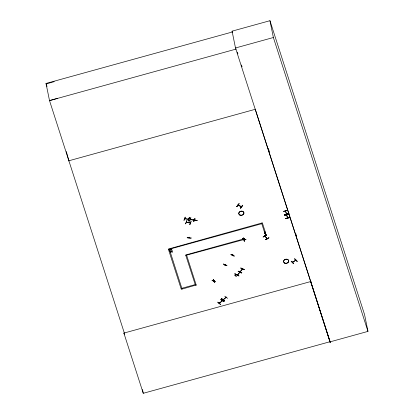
<?xml version="1.0" encoding="UTF-8"?>
<svg xmlns="http://www.w3.org/2000/svg" width="414" height="414" viewBox="0 0 414 414"><rect width="100%" height="100%" fill="white"/><g stroke="black" fill="none" stroke-linecap="round" stroke-linejoin="round"><path stroke-width="0.62" d="M238.2 205.23L238.278 205.504L238.309 205.08M189.151 237.217C189.674 237.087 189.094 238.174 189.074 237.445M195.346 220.367L195.299 220.051M215.425 281.825C211.911 279.346 209.665 279.999 215.43 281.794M225.232 264.919L225.169 264.66M230.898 254.538C238.174 257.115 232.368 256.307 230.893 254.393M232.725 255.003C233.191 255.065 232.627 255.143 232.585 254.91M243.898 239.556L244.146 239.24M292.864 262.197L292.786 261.891M235.664 274.332L239.069 275.983L235.556 274.472L235.659 274.187M241.802 272.666L238.324 271.139L241.693 272.826L241.797 272.526M239.711 272.246L237.491 275.17L237.455 274.886M237.667 274.689L237.548 274.632M239.835 272.35L239.778 272.06M240.306 271.31L240.425 271.372M242.387 269.255L242.169 268.924M242.599 269.002L240.265 271.812M221.578 298.856L224.44 301.014L221.578 298.856L221.718 298.582M220.517 304.28C216.827 300.926 216.439 301.801 220.383 304.414L220.522 304.14M224.429 301.04L224.569 300.766M224.595 300.906L221.718 298.701L224.548 300.792M191.164 237.952C191.413 238.267 186.755 238.448 187.19 237.32M285.717 211.212L285.608 210.912M286.322 213.52L286.478 214.079L286.462 213.484M287.373 217.412L287.528 217.976L287.513 217.376M213.94 280.977C215.13 280.64 213.433 281.649 213.878 280.366M244.369 239.411L243.774 239.509L244.058 239.049M243.867 239.282L243.955 239.644L244.369 239.344M235.385 274.792C235.866 275.569 234.308 275.077 235.437 275.041M265.446 233.724L264.97 233.719L261.586 223.084M183.914 220.289L185.27 217.055L184.101 220.279M184.634 218.499L184.82 218.608M186.895 220.553L185.57 223.922L186.885 220.662M188.339 220.962L188.116 220.926C191.873 210.669 185.958 228.062 189.224 217.521M189.514 221.123L190.818 217.878M190.854 217.904L189.498 221.138L190.818 217.764M190.626 219.275L190.719 219.513M189.84 222.742L190.181 222.748M190.005 222.804L189.964 222.541M189.772 224.564L191.118 221.314L189.969 224.579L189.741 224.424M193.773 219.958L193.881 220.181M194.249 220.077L190.326 219.467M194.808 218.369L195.056 218.545L193.705 221.775L194.891 218.499M195.211 220.274L195.289 220.6M189.151 237.729L189.255 237.434M266.926 238.117L267.087 238.697L264.82 236.094L267.18 238.599L266.952 238.417M213.241 279.507L213.438 279.321L214.447 282.602L213.427 279.434M243.406 238.003L244.395 241.129M213.671 280.589L213.857 280.93L214.002 280.413M232.652 255.159L232.792 254.682M232.916 254.734L232.771 255.252M244.12 239.271L244.084 238.981M221.728 300.6C223.348 300.709 218.421 303.84 219.203 302.939M219.073 302.841L219.177 303.224L219.316 302.898M221.795 300.859L221.873 300.714M226.173 297.412L225.889 297.625L225.92 297.34M236.844 206.721L239.049 203.755M214.059 280.671L213.919 280.402M240.43 271.615L240.27 271.274M213.981 280.966L214.385 281.002L214.292 280.62M244.353 239.546L244.224 239.157M265.374 233.744L265.369 233.351M193.302 219.922L197.281 220.538M239.463 272.49L239.582 272.329M189.312 237.771L189.343 237.212M265.193 236.311L265.131 235.99M242.407 238.309L245.963 239.758L242.423 238.309M225.056 264.888L224.983 265.239L225.025 264.639L225.195 264.934L225.004 265.208L224.818 264.867M213.929 280.609L213.665 280.666M243.898 238.987L243.774 239.509M245.947 239.758L242.33 238.417M239.085 203.791L236.684 206.674L239.033 203.652M242.588 205.168L242.785 205.37L240.581 208.335L242.604 205.261L240.358 208.113M219.477 302.986L219.425 302.727M240.839 268.127L244.353 269.623L240.829 267.977M237.507 275.134L239.804 272.334M286.447 214.043L285.417 210.705M286.602 214.012L285.479 210.98M286.519 214.845L286.628 215.192L286.571 214.913M287.668 217.888L286.659 214.804M232.834 255.236L232.735 254.698M213.919 280.915L213.852 280.661M170.397 249.606L169.367 249.326L170.609 249.549L171.458 248.602M169.683 250.253L169.787 250.63L170.677 249.813L171.872 249.89M169.994 251.22L171.261 251.583L172.115 250.636M170.335 252.286L170.439 252.664L171.334 251.841L172.529 251.919M295.524 260.344L295.534 260.225M169.709 250.392L170.428 249.751M170.366 252.426L171.054 251.64M170.832 249.471L171.536 248.84M171.484 251.505L172.193 250.874M186.378 222.266L186.781 222.447L186.73 222.085M190.694 219.674L190.631 219.254M220.74 299.539L223.72 301.635L220.698 299.446M224.75 296.217L227.622 298.354M219.254 303.183L222.147 300.745M226.194 297.387L223.244 299.855L223.363 299.524M226.944 265.555L223.4 264.101M239.608 272.593L239.54 272.35M285.717 211.259L285.556 210.664M292.853 262.228L292.688 261.855M244.369 239.561L243.996 239.628M265.421 233.594L264.976 233.698L265.726 233.31M240.87 268.07L244.25 269.726M238.2 271.284L241.45 272.955M238.097 271.398L241.491 273.049M293.661 263.62L291.12 261.182L293.474 263.739L293.635 263.48M294.706 258.941L297.252 261.363L294.68 258.802M292.558 262.119L292.522 262.393L295.875 260.008M265.384 239.556C265.239 239.949 269.7 238.366 268.852 237.486M244.012 239.178L243.96 238.93M241.476 206.472L238.066 204.977M265.048 233.677L265.358 233.599M292.579 262.373L295.844 260.168L295.699 259.94M241.181 206.307C240.974 206.653 241.533 207.16 241.424 206.41M297.081 261.431L294.752 258.895M46.125 83.938L54.234 81.651M57.629 98.325L49.514 100.612L124.329 333.016L123.889 333.135L124.438 334.305M232.078 31.159L269.954 20.7L364.553 314.573L367.974 331.386L330.098 341.85L235.499 47.977L232.078 31.159L232.471 32.39M236.327 49.018L49.514 100.612L46.026 83.447L232.213 32.028M235.499 47.977L273.375 37.514L269.954 20.7M68.445 160.896L255.697 109.182M287.528 210.322L283.497 211.337M287.378 213.686L288.527 213.376M284.589 214.773C292.377 212.408 288.418 214.323 284.511 214.478M288.542 214.095L284.521 215.202L288.594 214.271M284.568 215.327L288.579 214.209M196.205 284.987L181.301 289.324L168.338 249.057L262.367 222.867M285.562 218.369C285.412 218.815 290.173 218.152 289.583 217.293M195.424 285.205L185.669 254.977L243.882 238.899L244.079 239.509L185.819 255.376M311.142 281.427L123.879 333.094L143.26 393.3L330.072 341.71L255.257 109.301M243.416 237.879L244.208 241.217L244.4 241.015M264.996 233.418L265.007 233.827L265.41 233.719M265.897 235.08L264.913 231.943M266.15 235.162L264.944 231.943M235.028 275.15L235.416 275.175L235.292 274.782M234.992 273.494L236.166 276.604L234.935 273.385M243.986 239.659L243.841 238.692M235.054 275.284L235.012 274.86M214.002 281.101L213.96 280.676M184.991 218.571L185.11 218.825L185.048 218.406M188.308 218.902L188.303 219.311M188.525 219.109L188.665 219.348L188.582 218.944M264.976 232.047L265.979 235.188M226.127 297.273L223.12 299.772L223.105 299.457M242.319 269.307L242.34 269.007M265.032 236.358L264.893 235.778M185.032 218.83L185.13 218.525M188.572 219.373L184.685 218.742M185.037 218.421L184.742 218.613L188.655 219.218M194.414 220L193.276 219.824L197.25 220.45M187.206 237.47L191.196 238.091M170.863 249.611L171.903 250.03M171.515 251.645L172.555 252.059M170.019 251.36L171.08 251.779M287.497 217.935L286.467 214.597M193.856 220.15L193.892 219.751M186.414 222.411L190.269 223.011L190.238 222.582M242.863 238.578L244.653 239.292M237.983 205.344L241.424 206.834L241.315 206.56M237.946 205.354L238.335 205.494L238.247 205.23M266.59 234.981L263.107 236.948M223.374 299.275L223.524 299.648L223.312 299.281M263.149 237.093L266.575 234.878M268.909 237.641L265.441 239.711M267.196 238.547L267.144 238.304M266.864 238.469L266.807 238.19M264.81 236.125L264.774 235.851M273.375 37.514L367.974 331.386M237.315 52.086L237.91 53.929M241.465 64.982L242.061 66.82M268.37 148.554L269.359 151.627M295.694 233.444L296.688 236.518M288.61 213.681L288.522 213.365M283.528 211.487L287.513 210.224M262.409 223.079L265.772 233.517M196.246 285.199L186.6 255.159M46.026 83.447L47.01 86.516M310.702 281.546L330.253 342.808L330.005 341.576M243.448 238.019L244.431 241.155M66.302 151.545L68.884 160.772M286.742 214.83L286.788 215.14L286.607 214.561M295.798 259.92L295.927 260.256M285.52 211.021L285.577 211.295M295.461 260.09L295.549 260.494M265.276 233.341L265.379 233.76M264.965 233.46L265.007 233.827M264.976 235.809L265.074 236.384M261.783 223.695L168.493 249.456M241.046 206.426L241.108 206.721M237.972 204.977L237.993 205.385L237.895 205.08M244.276 239.178L244.327 239.577M242.537 268.738L242.573 269.064L242.418 268.681M242.397 268.712L240.079 271.807L240.042 271.486M239.411 272.246L239.447 272.567M237.284 274.803L237.32 275.129M234.95 274.984L235.023 275.269M226.919 265.457L223.379 264.008M224.993 264.939L224.983 265.239M226.173 297.102L226.189 297.423M226.075 297.024L226.049 297.314M225.775 297.231L225.889 297.625M225.775 297.278L225.79 297.547M223.249 299.565L223.312 299.819L223.203 299.581M222.127 300.476L222.147 300.797L222.028 300.398M219.058 302.825L219.078 303.146M214.24 280.599L214.343 281.018M195.165 220.031L195.185 220.486M195.015 220.315L195.082 220.636M194.109 219.958L194.197 220.222L190.311 219.601L190.259 219.234M190.269 222.623L190.357 222.872L186.419 222.277L186.424 222.002M188.256 218.928L188.292 219.327M186.698 222.044L186.766 222.463L186.642 222.209M186.326 222.023L186.409 222.427M184.675 218.385L184.758 218.789M195.227 284.594L181.844 288.289M182.041 288.9L169.336 249.187M142.488 389.522L143.26 393.3M288.553 213.495L284.542 214.623L288.553 213.495M289.603 217.386L285.588 218.509L289.609 217.407M284.848 263.175A2.598 2.044 -11.5 0 0 288.749 261.146A2.598 2.044 -11.5 0 0 284.92 259.604A2.598 2.044 -11.5 0 0 284.848 263.175M284.827 263.076A2.598 2.044 -11.5 0 0 288.729 261.048A2.598 2.044 -11.5 0 0 284.899 259.506A2.598 2.044 -11.5 0 0 284.827 263.076M240.032 215.14A2.598 2.044 -11.5 0 0 243.934 213.112A2.598 2.044 -11.5 0 0 240.104 211.57A2.598 2.044 -11.5 0 0 240.032 215.14M240.011 215.037A2.598 2.044 -11.5 0 0 243.913 213.008A2.598 2.044 -11.5 0 0 240.084 211.466A2.598 2.044 -11.5 0 0 240.011 215.037"/></g></svg>
